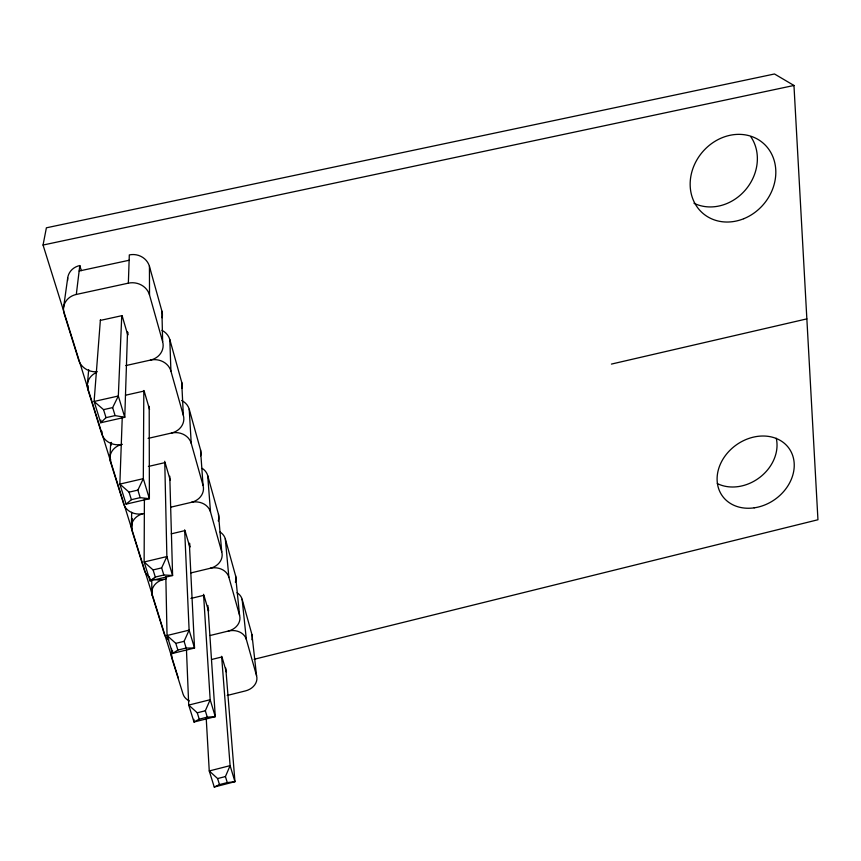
<?xml version="1.0" encoding="UTF-8"?>
<svg xmlns="http://www.w3.org/2000/svg" width="861" height="861" viewBox="0 0 861 861"><rect width="100%" height="100%" fill="white"/><g stroke="black" fill="none" stroke-linecap="round" stroke-linejoin="round"><path stroke-width="1.29" d="M144.4 498.928L144.131 561.985L150.029 580.906L172.598 575.503L169.778 476.187M143.83 390.485L143.313 478.651L149.383 498.713L126.104 504.148L119.851 484.097L122.251 417.316M149.297 576.945A15.789 13.27 -4.5 0 1 144.4 570.402L131.927 530.473L132.153 518.451M131.389 526.943L131.679 512.284M127.525 331.915L124.77 417.305L100.737 422.751L94.107 401.463L100.403 319.754M127.837 332.421L127.762 335.015L122.09 315.632L100.35 320.4M125.803 365.581L150.449 360.081A17.005 15.326 3.9 0 0 162.632 341.623L149.523 294.989A17.338 15.789 7.8 0 0 128.354 283.161L129.311 254.921A16.51 15.143 9.9 0 1 149.437 266.35L161.922 311.187A16.198 14.723 5.8 0 1 162.105 317.741M121.756 315.621L118.323 396.017L124.77 417.305L115.094 415.594L106.021 417.65L100.737 422.751L100.909 420.093M131.927 530.473A16.047 13.658 -3 0 1 143.421 513.587A16.219 13.916 -1.8 0 1 123.618 503.889L110.499 461.905L110.628 459.3M111.327 444.976L111.456 442.371M109.917 458.192L110.703 442.619M110.499 461.905A16.51 14.325 0.2 0 1 122.197 444.308A16.693 14.605 1.7 0 1 101.749 433.922L101.921 431.296M101.749 433.922L87.93 389.71L88.274 385.793M87.435 383.834L88.705 369.584M97.347 371.748A17.22 15.315 6.5 0 1 78.717 360.232L64.144 313.598A17.575 15.756 10.2 0 1 76.306 294.451L79.804 265.543A16.725 15.111 12.1 0 0 67.621 280.492M63.596 307.42L67.707 277.942M178.324 678.048L43.05 245.041L46.386 227.81L774.502 73.981L793.96 85.465L817.95 519.753L254.038 659.311M225.765 668.071L234.956 781.702L227.282 782.584L225.431 776.557L230.102 765.644L221.621 656.297M207.878 605.477L215.293 716.664L207.275 717.138L205.327 710.777L210.17 699.724L203.562 594.316M189.377 543.904L194.532 648.032L186.159 648.053L184.093 641.327L189.119 630.144L184.652 529.838M150.018 578.226L150.029 580.906L155.303 577.042L153.097 569.928L144.131 561.985L166.873 556.572L172.598 575.503L163.827 574.997L161.653 567.883L166.873 556.572L164.742 461.27M149.201 406.327L149.383 498.713L140.182 497.647L137.878 490.103L143.313 478.651L119.851 484.097L129.053 492.148L131.389 499.692L126.104 504.148M115.094 415.594L112.651 407.587L118.323 396.017L94.107 401.463L103.546 409.642L106.021 417.65M186.159 648.053L177.883 650.077L172.62 653.413L167.045 635.526L165.829 576.709M207.275 717.138L199.235 719.161L193.994 722.013L188.72 705.084L186.471 650.012M206.242 718.634L209.255 770.961L214.249 787.019L219.469 784.586L227.282 782.584M214.249 787.019L234.956 781.702L230.102 765.644L209.255 770.961L217.607 778.559L225.431 776.557M227.207 695.462L245.471 690.899A14.885 12.065 -10 0 0 256.567 675.756L251.95 634.568L242.124 599.267A14.443 12.043 -8.5 0 0 237.044 592.745M193.876 719.333L193.994 722.013L215.293 716.664L210.17 699.724L188.72 705.084L197.266 712.79L205.327 710.777M211.828 659.44L221.966 656.943L226.378 672.01M172.544 650.722L172.62 653.413L194.532 648.032L189.119 630.144L167.045 635.526L175.805 643.35L184.093 641.327M210.095 635.504L228.283 631.059A15.1 12.409 -9.2 0 1 246.354 639.465L256.567 675.756M190.927 598.438L203.928 595.295L208.556 611.106L208.384 608.436M153.097 569.928L161.653 567.883M155.303 577.042L163.827 574.997M153.258 578.979A15.789 13.27 -4.5 0 0 163.601 579.464L166.184 578.85M190.808 572.942L210.256 568.282A15.487 13.001 -7.5 0 1 228.875 577.268L239.573 615.335A15.25 12.635 -8.6 0 1 228.283 631.059M171.231 533.852L184.997 530.591L189.85 547.198L189.657 543.216M170.607 507.215L191.314 502.361A15.885 13.647 -5.3 0 1 210.514 511.972L221.751 551.944A15.638 13.249 -6.7 0 1 210.256 568.282M129.053 492.148L137.878 490.103M131.389 499.692L140.182 497.647M148.393 466.447L165.097 462.594L170.198 480.051M611.428 364.085L806.854 318.882M148.103 438.389L171.414 433.051A16.327 14.325 -2.3 0 1 191.228 443.34L203.035 485.367A16.058 13.905 -4.3 0 1 191.314 502.361M125.512 395.231L144.153 391.034L149.534 409.416M103.546 409.642L112.651 407.587M76.306 294.451L128.354 283.161M79.147 271.011L129.128 260.259M43.05 245.041L793.96 85.465M152.3 593.078L152.311 595.704L164.193 633.718A15.38 12.657 -6.6 0 0 168.907 639.917M171.49 648.505L171.726 657.815L183.049 694.052A15.003 12.086 -8.3 0 0 189.377 700.951M175.805 643.35L177.883 650.077M197.266 712.79L199.235 719.161M217.607 778.559L219.469 784.586M79.804 265.543L81.343 270.645M161.976 330.333A16.015 14.465 3.5 0 1 169.821 339.578L170.919 371.113L183.35 415.346A16.51 14.594 -0.9 0 1 171.414 433.051M169.821 339.578L181.703 382.23L183.35 415.346M181.639 400.505A15.573 13.808 -1.1 0 1 189.226 409.244L200.527 449.862L203.035 485.367M202.26 468.373A15.175 13.184 -4.3 0 1 207.695 475.595L218.468 514.318L221.751 551.944M220.05 532.012A14.798 12.603 -6.7 0 1 225.313 538.868L235.591 575.815L239.573 615.335M242.124 599.267L246.354 639.465M225.313 538.868L228.875 577.268M207.695 475.595L210.514 511.972M189.226 409.244L191.228 443.34M161.922 311.187L162.632 341.623M151.762 580.529L151.816 592.336M149.437 266.35L149.523 294.989M251.95 634.568A14.25 11.731 -9.4 0 1 251.95 639.798M171.726 657.815A15.229 12.431 -7.3 0 1 172.189 650.442M235.591 575.815A14.583 12.258 -7.9 0 1 235.354 582.176M152.311 595.704A15.627 13.023 -5.4 0 1 163.601 579.464M218.468 514.318A14.938 12.829 -5.9 0 1 218.263 520.948M200.527 449.862A15.326 13.432 -3.2 0 1 200.624 455.824M181.703 382.23A15.746 14.067 0.5 0 1 181.843 388.472M150.449 360.081A16.811 15.035 1.8 0 1 170.919 371.113M87.93 389.71A17.005 15.035 4.5 0 1 96.303 372.555M776.245 438.238A39.864 32.847 -35.7 0 1 759.832 477.36A39.864 32.847 -35.7 0 1 717.31 483.559M750.814 136.727A44.89 39.305 -50.5 0 1 745.454 189.915A44.89 39.305 -50.5 0 1 693.977 203.25M754.193 507.839A40.962 33.407 -35.5 0 0 789.795 449.507A40.962 33.407 -35.5 0 0 723.025 459.064A40.962 33.407 -35.5 0 0 754.193 507.839M743.775 218.705A46.257 40.209 -49.8 0 0 763.503 143.432A46.257 40.209 -49.8 0 0 691.695 172.458A46.257 40.209 -49.8 0 0 743.775 218.705"/></g></svg>
